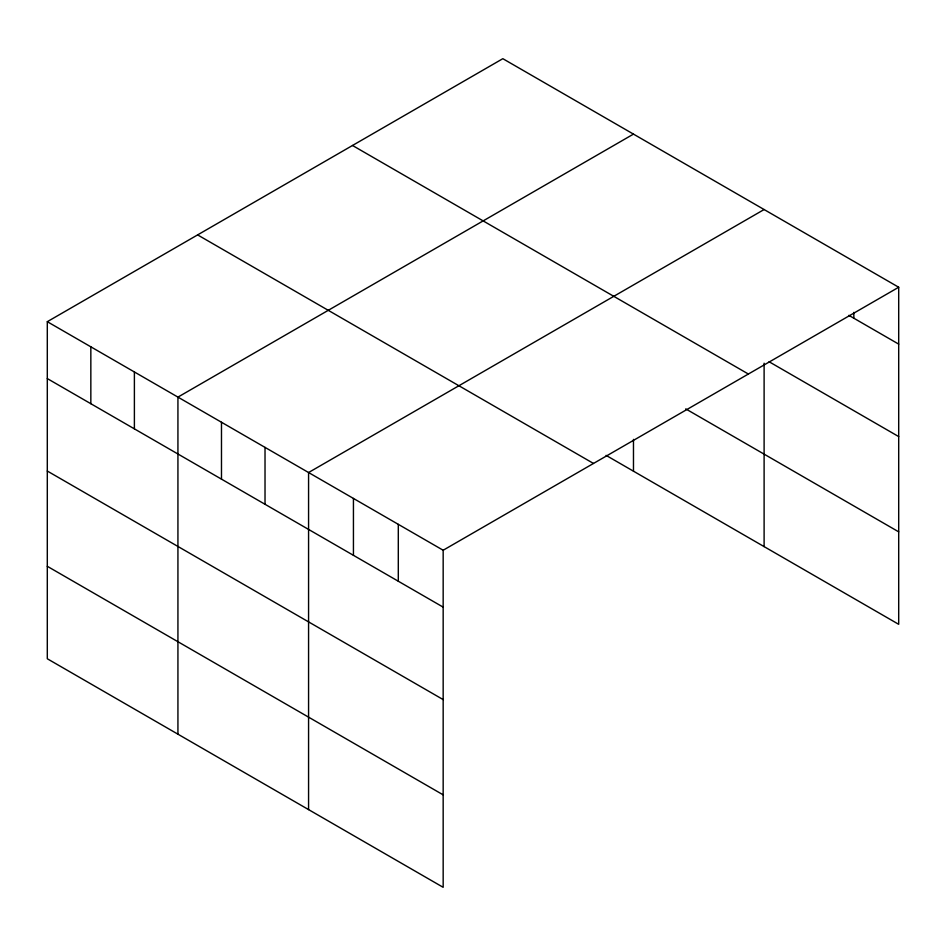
<?xml version="1.0" encoding="UTF-8"?>
<svg xmlns="http://www.w3.org/2000/svg" width="946" height="946" viewBox="0 0 946 946"><rect width="100%" height="100%" fill="white"/><g stroke="black" fill="none" stroke-linecap="round" stroke-linejoin="round"><path stroke-width="1.42" d="M898.7 287.241L443.166 550.241L443.166 887.313L47.3 658.759L47.3 321.687L502.834 58.687L898.7 287.241L898.7 624.313L606.102 455.381M633.477 134.107L177.931 397.119L177.931 734.179M764.108 209.527L308.573 472.539L308.573 809.61M848.846 315.337L898.7 344.119M769.098 361.75L898.7 436.579M352.515 145.483L748.369 374.025M685.732 408.885L898.7 531.841M197.631 234.904L593.485 463.445M47.3 321.687L443.166 550.241M47.3 378.577L443.166 607.131M47.3 471.037L443.166 699.591M47.3 566.299L443.166 794.853M853.836 312.381L853.836 318.223M764.108 363.205L764.108 546.599M633.477 439.393L633.477 471.179M398.301 524.344L398.301 581.222M353.437 498.436L353.437 555.326M265.022 447.399L265.022 504.277M221.482 422.259L221.482 479.137M134.391 371.979L134.391 428.857M90.84 346.827L90.84 403.717"/></g></svg>
